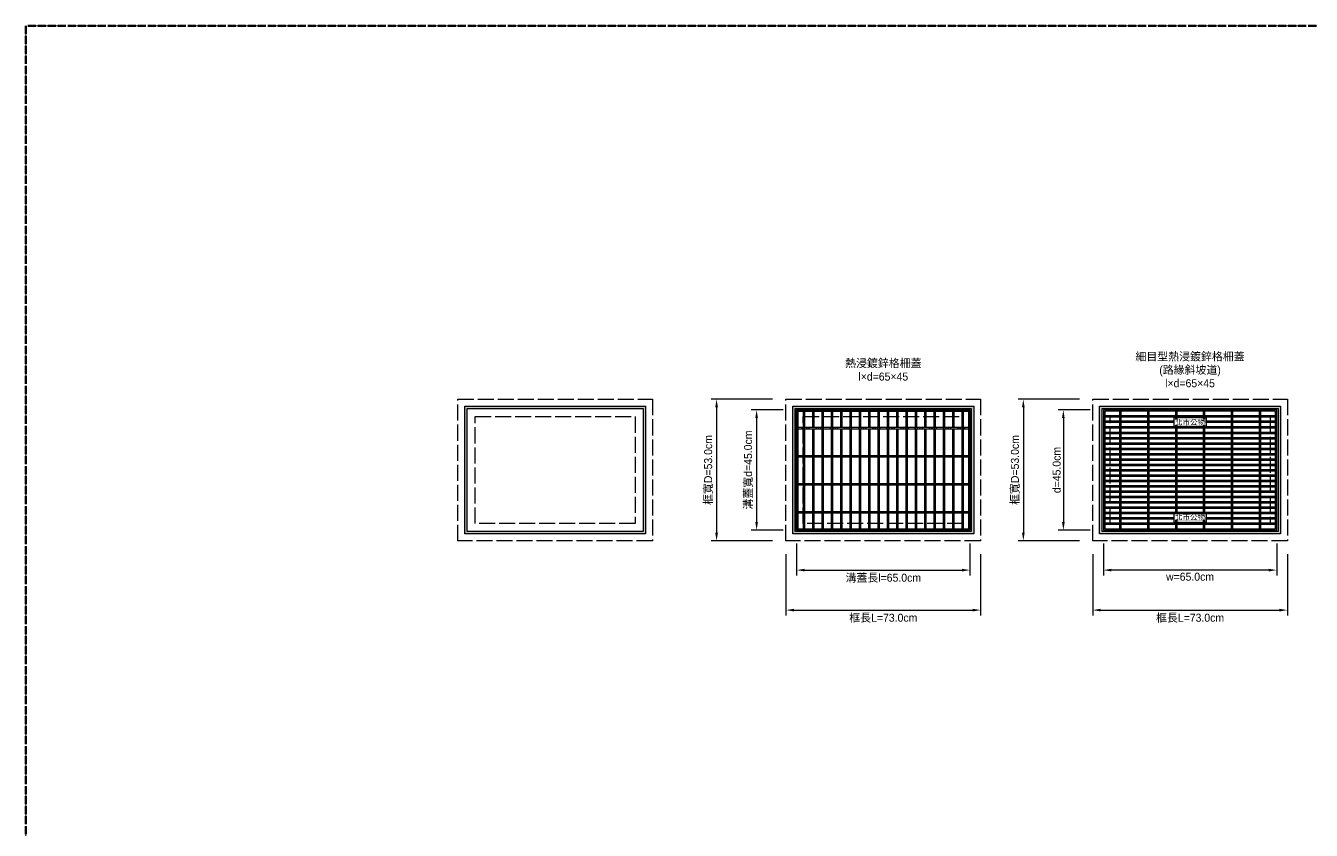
# Model space of a CAD drawing. Extents: x -7340 to 3675, y -3342 to 777.
# Drawn here: x 300 to 781.9, y -698.5 to -397 of the extents above; entities that cross this region are included whole.
import ezdxf

# ---------------------------------------------------------------- set-up
doc = ezdxf.new("R2010")
doc.units = 0
doc.header["$MEASUREMENT"] = 0
doc.linetypes.add('ACAD_ISO02W100', pattern=[15, 12, -3])
doc.layers.add('一、3.基本-變更', color=1, linetype='Continuous', lineweight=50)
doc.layers.add('二、6.繪圖-其他施作項目', color=35, linetype='Continuous', lineweight=30)
doc.layers.add('一、4.基本-隱藏', color=9, linetype='ACAD_ISO02W100', lineweight=20, plot=False)
doc.layers.add('三、3.文字-註解文字', color=2, linetype='Continuous')
doc.styles.get("Standard").update_dxf_attribs({"font": 'kaiu.ttf', "height": 2})
doc.styles.add('註解文字', font='MS PGothic.ttf', dxfattribs={"height": 3})
doc.dimstyles.new('註解文字', dxfattribs={"dimtxt": 3, "dimasz": 3, "dimexe": 2, "dimexo": 5, "dimgap": 1, "dimtad": 2, "dimzin": 0, "dimdsep": 46, "dimtxsty": '註解文字', "dimcen": 0.1, "dimclrd": 144, "dimclre": 144, "dimclrt": 256, "dimadec": 0, "dimazin": 0, "dimtfac": 1, "dimtofl": 0, "dimtmove": 0, "dimatfit": 3, "dimfxl": 15, "dimtolj": 1, "dimtzin": 0, "dimlwd": -1, "dimlwe": -1, "dimarcsym": 1})
pattern_1 = [(45, (-583.8608, -359.8457), (-2.65165, 2.65165), []), (45, (-582.977, -359.8457), (-2.65165, 2.65165), []), (45, (-582.093, -359.8457), (-2.65165, 2.65165), []), (45, (-581.209, -359.8457), (-2.65165, 2.65165), [])]

# ---------------------------------------------------------------- blocks, each defined once
blk = doc.blocks.new('*D10')
at = {"layer": 'Defpoints', "color": 0, "transparency": 16777216}
for p in [(589, -541), (574, -586), (589, -586)]:
    blk.add_point(p, dxfattribs=at)
at = {"layer": '三、3.文字-註解文字', "color": 144, "transparency": 16777216}
for p, q in [((584, -541), (572, -541)), ((574, -544), (574, -583)), ((584, -586), (572, -586))]:
    blk.add_line(p, q, dxfattribs=at)
for points in [[(573.5, -544), (574.5, -544), (574, -541)], [(573.5, -583), (574.5, -583), (574, -586)]]:
    blk.add_solid(points, dxfattribs=at)
at = {"layer": '三、3.文字-註解文字', "transparency": 16777216, "insert": (570.97, -563.5), "char_height": 3, "attachment_point": 5, "rotation": 90, "style": '註解文字'}
blk.add_mtext('\\A1;溝蓋寬{\\fMS PGothic|b0|i0|c128|p34;d=45.0cm}', dxfattribs=at)
blk = doc.blocks.new('*D11')
at = {"layer": 'Defpoints', "color": 0, "transparency": 16777216}
for p in [(589, -586), (654, -586), (654, -601)]:
    blk.add_point(p, dxfattribs=at)
at = {"layer": '三、3.文字-註解文字', "color": 144, "transparency": 16777216}
for p, q in [((589, -591), (589, -603)), ((654, -591), (654, -603)), ((592, -601), (651, -601))]:
    blk.add_line(p, q, dxfattribs=at)
for points in [[(592, -600.5), (592, -601.5), (589, -601)], [(651, -600.5), (651, -601.5), (654, -601)]]:
    blk.add_solid(points, dxfattribs=at)
at = {"layer": '三、3.文字-註解文字', "transparency": 16777216, "insert": (621.5, -604.03), "char_height": 3, "attachment_point": 5, "style": '註解文字'}
blk.add_mtext('\\A1;{\\fMS PGothic|b0|i0|c128|p34;溝蓋長}l{\\fMS PGothic|b0|i0|c128|p34;=65.0cm}', dxfattribs=at)
blk = doc.blocks.new('*D16')
at = {"layer": 'Defpoints', "color": 0, "transparency": 16777216}
for p in [(704, -541), (689, -586), (704, -586)]:
    blk.add_point(p, dxfattribs=at)
at = {"layer": '三、3.文字-註解文字', "color": 144, "transparency": 16777216}
for p, q in [((699, -541), (687, -541)), ((689, -544), (689, -583)), ((699, -586), (687, -586))]:
    blk.add_line(p, q, dxfattribs=at)
for points in [[(688.5, -544), (689.5, -544), (689, -541)], [(688.5, -583), (689.5, -583), (689, -586)]]:
    blk.add_solid(points, dxfattribs=at)
at = {"layer": '三、3.文字-註解文字', "transparency": 16777216, "insert": (686.5, -563.5), "char_height": 3, "attachment_point": 5, "rotation": 90, "style": '註解文字'}
blk.add_mtext('\\A1;{\\fMS PGothic|b0|i0|c128|p34;d=45.0cm}', dxfattribs=at)
blk = doc.blocks.new('*D17')
at = {"layer": 'Defpoints', "color": 0, "transparency": 16777216}
for p in [(704, -586), (769, -586), (704, -601)]:
    blk.add_point(p, dxfattribs=at)
at = {"layer": '三、3.文字-註解文字', "color": 144, "transparency": 16777216}
for p, q in [((704, -591), (704, -603)), ((769, -591), (769, -603)), ((766, -601), (707, -601))]:
    blk.add_line(p, q, dxfattribs=at)
for points in [[(707, -600.5), (707, -601.5), (704, -601)], [(766, -600.5), (766, -601.5), (769, -601)]]:
    blk.add_solid(points, dxfattribs=at)
at = {"layer": '三、3.文字-註解文字', "transparency": 16777216, "insert": (736.5, -603.5), "char_height": 3, "attachment_point": 5, "style": '註解文字'}
blk.add_mtext('\\A1;{\\fMS PGothic|b0|i0|c128|p34;w=65.0cm}', dxfattribs=at)
blk = doc.blocks.new('*D42')
at = {"layer": 'Defpoints', "color": 0, "transparency": 16777216}
for p in [(585, -590), (658, -590), (658, -616)]:
    blk.add_point(p, dxfattribs=at)
at = {"layer": '三、3.文字-註解文字', "color": 144, "transparency": 16777216}
for p, q in [((585, -595), (585, -618)), ((658, -595), (658, -618)), ((588, -616), (655, -616))]:
    blk.add_line(p, q, dxfattribs=at)
for points in [[(588, -615.5), (588, -616.5), (585, -616)], [(655, -615.5), (655, -616.5), (658, -616)]]:
    blk.add_solid(points, dxfattribs=at)
at = {"layer": '三、3.文字-註解文字', "transparency": 16777216, "insert": (621.5, -619.02), "char_height": 3, "attachment_point": 5, "style": '註解文字'}
blk.add_mtext('\\A1;框長L=73.0cm', dxfattribs=at)
blk = doc.blocks.new('*D43')
at = {"layer": 'Defpoints', "color": 0, "transparency": 16777216}
for p in [(585, -537), (559, -590), (585, -590)]:
    blk.add_point(p, dxfattribs=at)
at = {"layer": '三、3.文字-註解文字', "color": 144, "transparency": 16777216}
for p, q in [((580, -537), (557, -537)), ((559, -540), (559, -587)), ((580, -590), (557, -590))]:
    blk.add_line(p, q, dxfattribs=at)
for points in [[(558.5, -540), (559.5, -540), (559, -537)], [(558.5, -587), (559.5, -587), (559, -590)]]:
    blk.add_solid(points, dxfattribs=at)
at = {"layer": '三、3.文字-註解文字', "transparency": 16777216, "insert": (556.01, -563.5), "char_height": 3, "attachment_point": 5, "rotation": 90, "style": '註解文字'}
blk.add_mtext('\\A1;框寬D=53.0cm', dxfattribs=at)
blk = doc.blocks.new('*D44')
at = {"layer": 'Defpoints', "color": 0, "transparency": 16777216}
for p in [(700, -590), (773, -590), (773, -616)]:
    blk.add_point(p, dxfattribs=at)
at = {"layer": '三、3.文字-註解文字', "color": 144, "transparency": 16777216}
for p, q in [((700, -595), (700, -618)), ((773, -595), (773, -618)), ((703, -616), (770, -616))]:
    blk.add_line(p, q, dxfattribs=at)
for points in [[(703, -615.5), (703, -616.5), (700, -616)], [(770, -615.5), (770, -616.5), (773, -616)]]:
    blk.add_solid(points, dxfattribs=at)
at = {"layer": '三、3.文字-註解文字', "transparency": 16777216, "insert": (736.5, -619.02), "char_height": 3, "attachment_point": 5, "style": '註解文字'}
blk.add_mtext('\\A1;框長L=73.0cm', dxfattribs=at)
blk = doc.blocks.new('*D33')
at = {"layer": 'Defpoints', "color": 0, "transparency": 16777216}
for p in [(700, -537), (674, -590), (700, -590)]:
    blk.add_point(p, dxfattribs=at)
at = {"layer": '三、3.文字-註解文字', "color": 144, "transparency": 16777216}
for p, q in [((695, -537), (672, -537)), ((674, -540), (674, -587)), ((695, -590), (672, -590))]:
    blk.add_line(p, q, dxfattribs=at)
for points in [[(673.5, -540), (674.5, -540), (674, -537)], [(673.5, -587), (674.5, -587), (674, -590)]]:
    blk.add_solid(points, dxfattribs=at)
at = {"layer": '三、3.文字-註解文字', "transparency": 16777216, "insert": (671.01, -563.5), "char_height": 3, "attachment_point": 5, "rotation": 90, "style": '註解文字'}
blk.add_mtext('\\A1;框寬D=53.0cm', dxfattribs=at)

msp = doc.modelspace()

# ---------------------------------------------------------------- hatches: boundary and pattern name
at = {"layer": '二、6.繪圖-其他施作項目'}
h = msp.add_hatch(color=256, dxfattribs=at)
h.dxf.hatch_style = 1
h.paths.add_polyline_path([(464.6, -539.6), (464.6, -587.4), (532.4, -587.4), (532.4, -539.6)])
h.paths.add_polyline_path([(465.5, -540.5), (531.5, -540.5), (531.5, -586.5), (465.5, -586.5)], flags=16)
h.paths.add_polyline_path([(468.5, -543.5), (528.5, -543.5), (528.5, -583.5), (468.5, -583.5)], flags=0)
h = msp.add_hatch(color=256, dxfattribs=at)
h.dxf.hatch_style = 1
h.paths.add_polyline_path([(587.6, -539.6), (587.6, -587.4), (655.4, -587.4), (655.4, -539.6)])
h.paths.add_polyline_path([(588.5, -540.5), (654.5, -540.5), (654.5, -586.5), (588.5, -586.5)], flags=16)
h.paths.add_polyline_path([(591.5, -543.5), (651.5, -543.5), (651.5, -583.5), (591.5, -583.5)], flags=0)
h = msp.add_hatch(color=256, dxfattribs=at)
h.dxf.hatch_style = 1
h.paths.add_polyline_path([(742.5, -547.75), (742.5, -543.75), (730.5, -543.75), (730.5, -547.75)])
h = msp.add_hatch(dxfattribs=at)
h.set_pattern_fill('ANSI34', color=256, scale=5)
h.set_pattern_definition(pattern_1)
h.paths.add_polyline_path([(653.5, -547.5), (589.5, -547.5), (589.5, -548), (653.5, -548)])
h = msp.add_hatch(dxfattribs=at)
h.set_pattern_fill('ANSI34', color=256, scale=5)
h.set_pattern_definition(pattern_1)
h.paths.add_polyline_path([(653.5, -558), (589.5, -558), (589.5, -558.5), (653.5, -558.5)])
h = msp.add_hatch(dxfattribs=at)
h.set_pattern_fill('ANSI34', color=256, scale=5)
h.set_pattern_definition(pattern_1)
h.paths.add_polyline_path([(653.5, -568.5), (589.5, -568.5), (589.5, -569), (653.5, -569)])
h = msp.add_hatch(dxfattribs=at)
h.set_pattern_fill('ANSI34', color=256, scale=5)
h.set_pattern_definition(pattern_1)
h.paths.add_polyline_path([(653.5, -579), (589.5, -579), (589.5, -579.5), (653.5, -579.5)])
h = msp.add_hatch(color=256, dxfattribs=at)
h.dxf.hatch_style = 1
h.paths.add_polyline_path([(742.5, -583.25), (742.5, -579.25), (730.5, -579.25), (730.5, -583.25)])

# ---------------------------------------------------------------- linework, layer by layer
at = {"layer": '二、6.繪圖-其他施作項目', "linetype": 'ACAD_ISO02W100', "ltscale": 0.5}
for points in [[(462, -537), (535, -537), (535, -590), (462, -590)], [(585, -537), (658, -537), (658, -590), (585, -590)], [(468.5, -543.5), (528.5, -543.5), (528.5, -583.5), (468.5, -583.5)], [(591.5, -543.5), (651.5, -543.5), (651.5, -583.5), (591.5, -583.5)]]:
    msp.add_lwpolyline(points, close=True, dxfattribs=at)
at = {"layer": '二、6.繪圖-其他施作項目'}
for points in [[(464.6, -539.6), (532.4, -539.6), (532.4, -587.4), (464.6, -587.4)], [(587.6, -539.6), (655.4, -539.6), (655.4, -587.4), (587.6, -587.4)], [(465.5, -540.5), (531.5, -540.5), (531.5, -586.5), (465.5, -586.5)], [(588.5, -540.5), (654.5, -540.5), (654.5, -586.5), (588.5, -586.5)], [(589, -541), (654, -541), (654, -586), (589, -586)], [(769, -541), (704, -541), (704, -586), (769, -586)], [(730.5, -543.75), (742.5, -543.75), (742.5, -547.75), (730.5, -547.75)], [(730.5, -579.25), (742.5, -579.25), (742.5, -583.25), (730.5, -583.25)]]:
    msp.add_lwpolyline(points, close=True, dxfattribs=at)
for points in [[(589, -541), (654, -541)], [(589, -541), (589, -586)], [(589.5, -541), (589.5, -586)], [(589.5, -541.5), (653.5, -541.5)], [(591.5, -541.5), (591.5, -547.5)], [(592, -541.5), (592, -547.5)], [(595, -541.5), (595, -547.5)], [(595.5, -541.5), (595.5, -547.5)], [(598.5, -541.5), (598.5, -547.5)], [(599, -541.5), (599, -547.5)], [(602, -541.5), (602, -547.5)], [(602.5, -541.5), (602.5, -547.5)], [(605.5, -541.5), (605.5, -547.5)], [(606, -541.5), (606, -547.5)], [(609, -541.5), (609, -547.5)], [(609.5, -541.5), (609.5, -547.5)], [(612.5, -541.5), (612.5, -547.5)], [(613, -541.5), (613, -547.5)], [(616, -541.5), (616, -547.5)], [(616.5, -541.5), (616.5, -547.5)], [(619.5, -541.5), (619.5, -547.5)], [(620, -541.5), (620, -547.5)], [(623, -541.5), (623, -547.5)], [(623.5, -541.5), (623.5, -547.5)], [(626.5, -541.5), (626.5, -547.5)], [(627, -541.5), (627, -547.5)], [(630, -541.5), (630, -547.5)], [(630.5, -541.5), (630.5, -547.5)], [(633.5, -541.5), (633.5, -547.5)], [(634, -541.5), (634, -547.5)], [(637, -541.5), (637, -547.5)], [(637.5, -541.5), (637.5, -547.5)], [(640.5, -541.5), (640.5, -547.5)], [(641, -541.5), (641, -547.5)], [(644, -541.5), (644, -547.5)], [(644.5, -541.5), (644.5, -547.5)], [(647.5, -541.5), (647.5, -547.5)], [(648, -541.5), (648, -547.5)], [(651, -541.5), (651, -547.5)], [(651.5, -541.5), (651.5, -547.5)], [(653.5, -541), (653.5, -586)], [(654, -541), (654, -586)], [(768.5, -541.5), (704.5, -541.5)], [(704.5, -541.5), (704.5, -585.5)], [(710, -543.25), (704.5, -543.25)], [(710, -543.75), (704.5, -543.75)], [(710, -541.5), (710, -585.5)], [(710.5, -541.5), (710.5, -585.5)], [(720.5, -543.25), (710.5, -543.25)], [(720.5, -543.75), (710.5, -543.75)], [(720.5, -541.5), (720.5, -585.5)], [(721, -541.5), (721, -585.5)], [(731, -543.25), (721, -543.25)], [(731, -543.75), (721, -543.75)], [(731, -541.5), (731, -585.5)], [(731.5, -541.5), (731.5, -585.5)], [(741.5, -543.25), (731.5, -543.25)], [(741.5, -543.75), (731.5, -543.75)], [(741.5, -585.5), (741.5, -541.5)], [(742, -585.5), (742, -541.5)], [(752, -543.25), (742, -543.25)], [(752, -543.75), (742, -543.75)], [(752, -585.5), (752, -541.5)], [(752.5, -585.5), (752.5, -541.5)], [(762.5, -543.25), (752.5, -543.25)], [(762.5, -543.75), (752.5, -543.75)], [(762.5, -585.5), (762.5, -541.5)], [(763, -585.5), (763, -541.5)], [(768.5, -543.25), (763, -543.25)], [(768.5, -543.75), (763, -543.75)], [(768.5, -585.5), (768.5, -541.5)], [(589.5, -547.5), (653.5, -547.5)], [(589.5, -548), (653.5, -548)], [(591.5, -548), (591.5, -558)], [(592, -548), (592, -558)], [(595, -548), (595, -558)], [(595.5, -548), (595.5, -558)], [(598.5, -548), (598.5, -558)], [(599, -548), (599, -558)], [(602, -548), (602, -558)], [(602.5, -548), (602.5, -558)], [(605.5, -548), (605.5, -558)], [(606, -548), (606, -558)], [(609, -548), (609, -558)], [(609.5, -548), (609.5, -558)], [(612.5, -548), (612.5, -558)], [(613, -548), (613, -558)], [(616, -548), (616, -558)], [(616.5, -548), (616.5, -558)], [(619.5, -548), (619.5, -558)], [(620, -548), (620, -558)], [(623, -548), (623, -558)], [(623.5, -548), (623.5, -558)], [(626.5, -548), (626.5, -558)], [(627, -548), (627, -558)], [(630, -548), (630, -558)], [(630.5, -548), (630.5, -558)], [(633.5, -548), (633.5, -558)], [(634, -548), (634, -558)], [(637, -548), (637, -558)], [(637.5, -548), (637.5, -558)], [(640.5, -548), (640.5, -558)], [(641, -548), (641, -558)], [(644, -548), (644, -558)], [(644.5, -548), (644.5, -558)], [(647.5, -548), (647.5, -558)], [(648, -548), (648, -558)], [(651, -548), (651, -558)], [(651.5, -548), (651.5, -558)], [(710, -545.25), (704.5, -545.25)], [(710, -545.75), (704.5, -545.75)], [(704.5, -547.25), (710, -547.25)], [(704.5, -547.75), (710, -547.75)], [(704.5, -549.25), (710, -549.25)], [(720.5, -545.25), (710.5, -545.25)], [(720.5, -545.75), (710.5, -545.75)], [(710.5, -547.25), (720.5, -547.25)], [(710.5, -547.75), (720.5, -547.75)], [(710.5, -549.25), (720.5, -549.25)], [(731, -545.25), (721, -545.25)], [(731, -545.75), (721, -545.75)], [(721, -547.25), (731, -547.25)], [(721, -547.75), (731, -547.75)], [(721, -549.25), (731, -549.25)], [(741.5, -545.25), (731.5, -545.25)], [(741.5, -545.75), (731.5, -545.75)], [(731.5, -547.25), (741.5, -547.25)], [(731.5, -547.75), (741.5, -547.75)], [(731.5, -549.25), (741.5, -549.25)], [(752, -545.25), (742, -545.25)], [(752, -545.75), (742, -545.75)], [(742, -547.25), (752, -547.25)], [(742, -547.75), (752, -547.75)], [(742, -549.25), (752, -549.25)], [(762.5, -545.25), (752.5, -545.25)], [(762.5, -545.75), (752.5, -545.75)], [(752.5, -547.25), (762.5, -547.25)], [(752.5, -547.75), (762.5, -547.75)], [(752.5, -549.25), (762.5, -549.25)], [(768.5, -545.25), (763, -545.25)], [(768.5, -545.75), (763, -545.75)], [(763, -547.25), (768.5, -547.25)], [(763, -547.75), (768.5, -547.75)], [(763, -549.25), (768.5, -549.25)], [(704.5, -549.75), (710, -549.75)], [(704.5, -551.25), (710, -551.25)], [(704.5, -551.75), (710, -551.75)], [(704.5, -553.25), (710, -553.25)], [(704.5, -553.75), (710, -553.75)], [(710.5, -549.75), (720.5, -549.75)], [(710.5, -551.25), (720.5, -551.25)], [(710.5, -551.75), (720.5, -551.75)], [(710.5, -553.25), (720.5, -553.25)], [(710.5, -553.75), (720.5, -553.75)], [(721, -549.75), (731, -549.75)], [(721, -551.25), (731, -551.25)], [(721, -551.75), (731, -551.75)], [(721, -553.25), (731, -553.25)], [(721, -553.75), (731, -553.75)], [(731.5, -549.75), (741.5, -549.75)], [(731.5, -551.25), (741.5, -551.25)], [(731.5, -551.75), (741.5, -551.75)], [(731.5, -553.25), (741.5, -553.25)], [(731.5, -553.75), (741.5, -553.75)], [(742, -549.75), (752, -549.75)], [(742, -551.25), (752, -551.25)], [(742, -551.75), (752, -551.75)], [(742, -553.25), (752, -553.25)], [(742, -553.75), (752, -553.75)], [(752.5, -549.75), (762.5, -549.75)], [(752.5, -551.25), (762.5, -551.25)], [(752.5, -551.75), (762.5, -551.75)], [(752.5, -553.25), (762.5, -553.25)], [(752.5, -553.75), (762.5, -553.75)], [(763, -549.75), (768.5, -549.75)], [(763, -551.25), (768.5, -551.25)], [(763, -551.75), (768.5, -551.75)], [(763, -553.25), (768.5, -553.25)], [(763, -553.75), (768.5, -553.75)], [(589.5, -558), (653.5, -558)], [(589.5, -558.5), (653.5, -558.5)], [(591.5, -558.5), (591.5, -568.5)], [(592, -558.5), (592, -568.5)], [(595, -558.5), (595, -568.5)], [(595.5, -558.5), (595.5, -568.5)], [(598.5, -558.5), (598.5, -568.5)], [(599, -558.5), (599, -568.5)], [(602, -558.5), (602, -568.5)], [(602.5, -558.5), (602.5, -568.5)], [(605.5, -558.5), (605.5, -568.5)], [(606, -558.5), (606, -568.5)], [(609, -558.5), (609, -568.5)], [(609.5, -558.5), (609.5, -568.5)], [(612.5, -558.5), (612.5, -568.5)], [(613, -558.5), (613, -568.5)], [(616, -558.5), (616, -568.5)], [(616.5, -558.5), (616.5, -568.5)], [(619.5, -558.5), (619.5, -568.5)], [(620, -558.5), (620, -568.5)], [(623, -558.5), (623, -568.5)], [(623.5, -558.5), (623.5, -568.5)], [(626.5, -558.5), (626.5, -568.5)], [(627, -558.5), (627, -568.5)], [(630, -558.5), (630, -568.5)], [(630.5, -558.5), (630.5, -568.5)], [(633.5, -558.5), (633.5, -568.5)], [(634, -558.5), (634, -568.5)], [(637, -558.5), (637, -568.5)], [(637.5, -558.5), (637.5, -568.5)], [(640.5, -558.5), (640.5, -568.5)], [(641, -558.5), (641, -568.5)], [(644, -558.5), (644, -568.5)], [(644.5, -558.5), (644.5, -568.5)], [(647.5, -558.5), (647.5, -568.5)], [(648, -558.5), (648, -568.5)], [(651, -558.5), (651, -568.5)], [(651.5, -558.5), (651.5, -568.5)], [(704.5, -555.25), (710, -555.25)], [(704.5, -555.75), (710, -555.75)], [(704.5, -557.25), (710, -557.25)], [(704.5, -557.75), (710, -557.75)], [(710.5, -555.25), (720.5, -555.25)], [(710.5, -555.75), (720.5, -555.75)], [(710.5, -557.25), (720.5, -557.25)], [(710.5, -557.75), (720.5, -557.75)], [(721, -555.25), (731, -555.25)], [(721, -555.75), (731, -555.75)], [(721, -557.25), (731, -557.25)], [(721, -557.75), (731, -557.75)], [(731.5, -555.25), (741.5, -555.25)], [(731.5, -555.75), (741.5, -555.75)], [(731.5, -557.25), (741.5, -557.25)], [(731.5, -557.75), (741.5, -557.75)], [(742, -555.25), (752, -555.25)], [(742, -555.75), (752, -555.75)], [(742, -557.25), (752, -557.25)], [(742, -557.75), (752, -557.75)], [(752.5, -555.25), (762.5, -555.25)], [(752.5, -555.75), (762.5, -555.75)], [(752.5, -557.25), (762.5, -557.25)], [(752.5, -557.75), (762.5, -557.75)], [(763, -555.25), (768.5, -555.25)], [(763, -555.75), (768.5, -555.75)], [(763, -557.25), (768.5, -557.25)], [(763, -557.75), (768.5, -557.75)], [(704.5, -559.25), (710, -559.25)], [(704.5, -559.75), (710, -559.75)], [(704.5, -561.25), (710, -561.25)], [(704.5, -561.75), (710, -561.75)], [(704.5, -563.25), (710, -563.25)], [(704.5, -563.75), (710, -563.75)], [(710.5, -559.25), (720.5, -559.25)], [(710.5, -559.75), (720.5, -559.75)], [(710.5, -561.25), (720.5, -561.25)], [(710.5, -561.75), (720.5, -561.75)], [(710.5, -563.25), (720.5, -563.25)], [(710.5, -563.75), (720.5, -563.75)], [(721, -559.25), (731, -559.25)], [(721, -559.75), (731, -559.75)], [(721, -561.25), (731, -561.25)], [(721, -561.75), (731, -561.75)], [(721, -563.25), (731, -563.25)], [(721, -563.75), (731, -563.75)], [(731.5, -559.25), (741.5, -559.25)], [(731.5, -559.75), (741.5, -559.75)], [(731.5, -561.25), (741.5, -561.25)], [(731.5, -561.75), (741.5, -561.75)], [(731.5, -563.25), (741.5, -563.25)], [(731.5, -563.75), (741.5, -563.75)], [(742, -559.25), (752, -559.25)], [(742, -559.75), (752, -559.75)], [(742, -561.25), (752, -561.25)], [(742, -561.75), (752, -561.75)], [(742, -563.25), (752, -563.25)], [(742, -563.75), (752, -563.75)], [(752.5, -559.25), (762.5, -559.25)], [(752.5, -559.75), (762.5, -559.75)], [(752.5, -561.25), (762.5, -561.25)], [(752.5, -561.75), (762.5, -561.75)], [(752.5, -563.25), (762.5, -563.25)], [(752.5, -563.75), (762.5, -563.75)], [(763, -559.25), (768.5, -559.25)], [(763, -559.75), (768.5, -559.75)], [(763, -561.25), (768.5, -561.25)], [(763, -561.75), (768.5, -561.75)], [(763, -563.25), (768.5, -563.25)], [(763, -563.75), (768.5, -563.75)], [(589.5, -568.5), (653.5, -568.5)], [(704.5, -565.25), (710, -565.25)], [(704.5, -565.75), (710, -565.75)], [(704.5, -567.25), (710, -567.25)], [(704.5, -567.75), (710, -567.75)], [(710.5, -565.25), (720.5, -565.25)], [(710.5, -565.75), (720.5, -565.75)], [(710.5, -567.25), (720.5, -567.25)], [(710.5, -567.75), (720.5, -567.75)], [(721, -565.25), (731, -565.25)], [(721, -565.75), (731, -565.75)], [(721, -567.25), (731, -567.25)], [(721, -567.75), (731, -567.75)], [(731.5, -565.25), (741.5, -565.25)], [(731.5, -565.75), (741.5, -565.75)], [(731.5, -567.25), (741.5, -567.25)], [(731.5, -567.75), (741.5, -567.75)], [(742, -565.25), (752, -565.25)], [(742, -565.75), (752, -565.75)], [(742, -567.25), (752, -567.25)], [(742, -567.75), (752, -567.75)], [(752.5, -565.25), (762.5, -565.25)], [(752.5, -565.75), (762.5, -565.75)], [(752.5, -567.25), (762.5, -567.25)], [(752.5, -567.75), (762.5, -567.75)], [(763, -565.25), (768.5, -565.25)], [(763, -565.75), (768.5, -565.75)], [(763, -567.25), (768.5, -567.25)], [(763, -567.75), (768.5, -567.75)], [(589.5, -569), (653.5, -569)], [(591.5, -569), (591.5, -579)], [(592, -569), (592, -579)], [(595, -569), (595, -579)], [(595.5, -569), (595.5, -579)], [(598.5, -569), (598.5, -579)], [(599, -569), (599, -579)], [(602, -569), (602, -579)], [(602.5, -569), (602.5, -579)], [(605.5, -569), (605.5, -579)], [(606, -569), (606, -579)], [(609, -569), (609, -579)], [(609.5, -569), (609.5, -579)], [(612.5, -569), (612.5, -579)], [(613, -569), (613, -579)], [(616, -569), (616, -579)], [(616.5, -569), (616.5, -579)], [(619.5, -569), (619.5, -579)], [(620, -569), (620, -579)], [(623, -569), (623, -579)], [(623.5, -569), (623.5, -579)], [(626.5, -569), (626.5, -579)], [(627, -569), (627, -579)], [(630, -569), (630, -579)], [(630.5, -569), (630.5, -579)], [(633.5, -569), (633.5, -579)], [(634, -569), (634, -579)], [(637, -569), (637, -579)], [(637.5, -569), (637.5, -579)], [(640.5, -569), (640.5, -579)], [(641, -569), (641, -579)], [(644, -569), (644, -579)], [(644.5, -569), (644.5, -579)], [(647.5, -569), (647.5, -579)], [(648, -569), (648, -579)], [(651, -569), (651, -579)], [(651.5, -569), (651.5, -579)], [(704.5, -569.25), (710, -569.25)], [(704.5, -569.75), (710, -569.75)], [(704.5, -571.25), (710, -571.25)], [(704.5, -571.75), (710, -571.75)], [(704.5, -573.25), (710, -573.25)], [(710.5, -569.25), (720.5, -569.25)], [(710.5, -569.75), (720.5, -569.75)], [(710.5, -571.25), (720.5, -571.25)], [(710.5, -571.75), (720.5, -571.75)], [(710.5, -573.25), (720.5, -573.25)], [(721, -569.25), (731, -569.25)], [(721, -569.75), (731, -569.75)], [(721, -571.25), (731, -571.25)], [(721, -571.75), (731, -571.75)], [(721, -573.25), (731, -573.25)], [(731.5, -569.25), (741.5, -569.25)], [(731.5, -569.75), (741.5, -569.75)], [(731.5, -571.25), (741.5, -571.25)], [(731.5, -571.75), (741.5, -571.75)], [(731.5, -573.25), (741.5, -573.25)], [(742, -569.25), (752, -569.25)], [(742, -569.75), (752, -569.75)], [(742, -571.25), (752, -571.25)], [(742, -571.75), (752, -571.75)], [(742, -573.25), (752, -573.25)], [(752.5, -569.25), (762.5, -569.25)], [(752.5, -569.75), (762.5, -569.75)], [(752.5, -571.25), (762.5, -571.25)], [(752.5, -571.75), (762.5, -571.75)], [(752.5, -573.25), (762.5, -573.25)], [(763, -569.25), (768.5, -569.25)], [(763, -569.75), (768.5, -569.75)], [(763, -571.25), (768.5, -571.25)], [(763, -571.75), (768.5, -571.75)], [(763, -573.25), (768.5, -573.25)], [(704.5, -573.75), (710, -573.75)], [(704.5, -575.25), (710, -575.25)], [(704.5, -575.75), (710, -575.75)], [(704.5, -577.25), (710, -577.25)], [(704.5, -577.75), (710, -577.75)], [(710.5, -573.75), (720.5, -573.75)], [(710.5, -575.25), (720.5, -575.25)], [(710.5, -575.75), (720.5, -575.75)], [(710.5, -577.25), (720.5, -577.25)], [(710.5, -577.75), (720.5, -577.75)], [(721, -573.75), (731, -573.75)], [(721, -575.25), (731, -575.25)], [(721, -575.75), (731, -575.75)], [(721, -577.25), (731, -577.25)], [(721, -577.75), (731, -577.75)], [(731.5, -573.75), (741.5, -573.75)], [(731.5, -575.25), (741.5, -575.25)], [(731.5, -575.75), (741.5, -575.75)], [(731.5, -577.25), (741.5, -577.25)], [(731.5, -577.75), (741.5, -577.75)], [(742, -573.75), (752, -573.75)], [(742, -575.25), (752, -575.25)], [(742, -575.75), (752, -575.75)], [(742, -577.25), (752, -577.25)], [(742, -577.75), (752, -577.75)], [(752.5, -573.75), (762.5, -573.75)], [(752.5, -575.25), (762.5, -575.25)], [(752.5, -575.75), (762.5, -575.75)], [(752.5, -577.25), (762.5, -577.25)], [(752.5, -577.75), (762.5, -577.75)], [(763, -573.75), (768.5, -573.75)], [(763, -575.25), (768.5, -575.25)], [(763, -575.75), (768.5, -575.75)], [(763, -577.25), (768.5, -577.25)], [(763, -577.75), (768.5, -577.75)], [(589.5, -579), (653.5, -579)], [(589.5, -579.5), (653.5, -579.5)], [(591.5, -579.5), (591.5, -585.5)], [(592, -579.5), (592, -585.5)], [(595, -579.5), (595, -585.5)], [(595.5, -579.5), (595.5, -585.5)], [(598.5, -579.5), (598.5, -585.5)], [(599, -579.5), (599, -585.5)], [(602, -579.5), (602, -585.5)], [(602.5, -579.5), (602.5, -585.5)], [(605.5, -579.5), (605.5, -585.5)], [(606, -579.5), (606, -585.5)], [(609, -579.5), (609, -585.5)], [(609.5, -579.5), (609.5, -585.5)], [(612.5, -579.5), (612.5, -585.5)], [(613, -579.5), (613, -585.5)], [(616, -579.5), (616, -585.5)], [(616.5, -579.5), (616.5, -585.5)], [(619.5, -579.5), (619.5, -585.5)], [(620, -579.5), (620, -585.5)], [(623, -579.5), (623, -585.5)], [(623.5, -579.5), (623.5, -585.5)], [(626.5, -579.5), (626.5, -585.5)], [(627, -579.5), (627, -585.5)], [(630, -579.5), (630, -585.5)], [(630.5, -579.5), (630.5, -585.5)], [(633.5, -579.5), (633.5, -585.5)], [(634, -579.5), (634, -585.5)], [(637, -579.5), (637, -585.5)], [(637.5, -579.5), (637.5, -585.5)], [(640.5, -579.5), (640.5, -585.5)], [(641, -579.5), (641, -585.5)], [(644, -579.5), (644, -585.5)], [(644.5, -579.5), (644.5, -585.5)], [(647.5, -579.5), (647.5, -585.5)], [(648, -579.5), (648, -585.5)], [(651, -579.5), (651, -585.5)], [(651.5, -579.5), (651.5, -585.5)], [(704.5, -579.25), (710, -579.25)], [(704.5, -579.75), (710, -579.75)], [(704.5, -581.25), (710, -581.25)], [(704.5, -581.75), (710, -581.75)], [(710.5, -579.25), (720.5, -579.25)], [(710.5, -579.75), (720.5, -579.75)], [(710.5, -581.25), (720.5, -581.25)], [(710.5, -581.75), (720.5, -581.75)], [(721, -579.25), (731, -579.25)], [(721, -579.75), (731, -579.75)], [(721, -581.25), (731, -581.25)], [(721, -581.75), (731, -581.75)], [(731.5, -579.25), (741.5, -579.25)], [(731.5, -579.75), (741.5, -579.75)], [(731.5, -581.25), (741.5, -581.25)], [(731.5, -581.75), (741.5, -581.75)], [(742, -579.25), (752, -579.25)], [(742, -579.75), (752, -579.75)], [(742, -581.25), (752, -581.25)], [(742, -581.75), (752, -581.75)], [(752.5, -579.25), (762.5, -579.25)], [(752.5, -579.75), (762.5, -579.75)], [(752.5, -581.25), (762.5, -581.25)], [(752.5, -581.75), (762.5, -581.75)], [(763, -579.25), (768.5, -579.25)], [(763, -579.75), (768.5, -579.75)], [(763, -581.25), (768.5, -581.25)], [(763, -581.75), (768.5, -581.75)], [(589, -586), (654, -586)], [(589.5, -585.5), (653.5, -585.5)], [(704.5, -583.25), (710, -583.25)], [(704.5, -583.75), (710, -583.75)], [(704.5, -585.5), (768.5, -585.5)], [(710.5, -583.25), (720.5, -583.25)], [(710.5, -583.75), (720.5, -583.75)], [(721, -583.25), (731, -583.25)], [(721, -583.75), (731, -583.75)], [(731.5, -583.25), (741.5, -583.25)], [(731.5, -583.75), (741.5, -583.75)], [(742, -583.25), (752, -583.25)], [(742, -583.75), (752, -583.75)], [(752.5, -583.25), (762.5, -583.25)], [(752.5, -583.75), (762.5, -583.75)], [(763, -583.25), (768.5, -583.25)], [(763, -583.75), (768.5, -583.75)]]:
    msp.add_lwpolyline(points, dxfattribs=at)

# ---------------------------------------------------------------- texts
at = {"layer": '三、3.文字-註解文字', "char_height": 3, "attachment_point": 5, "style": '註解文字'}
for s, insert in [('{\\fMS PGothic|b0|i0|c128|p34;細目型熱浸鍍鋅格柵蓋\\P(路緣斜坡道)\\P}l{\\fMS PGothic|b0|i0|c128|p34;×d=65×45}', (736.5, -526)), ('{\\fMS PGothic|b0|i0|c128|p34;熱浸鍍鋅格柵蓋\\P}l{\\fMS PGothic|b0|i0|c128|p34;×d=65×45}', (621.5, -526))]:
    msp.add_mtext_dynamic_manual_height_columns(s, width=47.50959, gutter_width=15, heights=[0], dxfattribs=dict(at, insert=insert))

# ---------------------------------------------------------------- dimensions: what is measured, and where the dimension line sits
at = {"layer": '三、3.文字-註解文字'}
for base, p1, p2, text, picture, middle in [((559, -590), (585, -537), (585, -590), '框寬D=53.0cm', '*D43', (556.006, -563.5)), ((674, -590), (700, -537), (700, -590), '框寬D=53.0cm', '*D33', (671.006, -563.5)), ((574, -586), (589, -541), (589, -586), '溝蓋寬{\\fMS PGothic|b0|i0|c128|p34;d=45.0cm}', '*D10', (570.972, -563.5)), ((689, -586), (704, -541), (704, -586), '{\\fMS PGothic|b0|i0|c128|p34;d=45.0cm}', '*D16', (686.5, -563.5))]:
    dim = msp.add_linear_dim(base=base, p1=p1, p2=p2, angle=90, text=text, dimstyle='註解文字', dxfattribs=at)
    dim.commit()
    dim.dimension.update_dxf_attribs({"geometry": picture, "text_midpoint": middle})
for base, p1, p2, text, picture, middle in [((654, -601), (589, -586), (654, -586), '{\\fMS PGothic|b0|i0|c128|p34;溝蓋長}l{\\fMS PGothic|b0|i0|c128|p34;=65.0cm}', '*D11', (621.5, -604.028)), ((704, -601), (769, -586), (704, -586), '{\\fMS PGothic|b0|i0|c128|p34;w=65.0cm}', '*D17', (736.5, -603.5)), ((658, -616), (585, -590), (658, -590), '框長L=73.0cm', '*D42', (621.5, -619.02)), ((773, -616), (700, -590), (773, -590), '框長L=73.0cm', '*D44', (736.5, -619.02))]:
    dim = msp.add_linear_dim(base=base, p1=p1, p2=p2, text=text, dimstyle='註解文字', dxfattribs=at)
    dim.commit()
    dim.dimension.update_dxf_attribs({"geometry": picture, "text_midpoint": middle})

# ---------------------------------------------------------------- next in the draw order: texts
at = {"layer": '二、6.繪圖-其他施作項目', "char_height": 2, "attachment_point": 5, "bg_fill": 3, "box_fill_scale": 1, "bg_fill_color": 256, "bg_fill_transparency": 0}
for insert in [(736.5, -545.75), (736.5, -581.25)]:
    msp.add_mtext_dynamic_manual_height_columns('北市公物', width=11.50445, gutter_width=10, heights=[0], dxfattribs=dict(at, insert=insert))

# ---------------------------------------------------------------- next in the draw order: hatches: boundary and pattern name
at = {"layer": '二、6.繪圖-其他施作項目'}
h = msp.add_hatch(color=256, dxfattribs=at)
h.dxf.hatch_style = 1
h.paths.add_polyline_path([(702.6, -539.6), (702.6, -587.4), (770.4, -587.4), (770.4, -539.6)])
h.paths.add_polyline_path([(703.5, -540.5), (769.5, -540.5), (769.5, -586.5), (703.5, -586.5)], flags=16)
h.paths.add_polyline_path([(706.5, -543.5), (766.5, -543.5), (766.5, -583.5), (706.5, -583.5)], flags=0)

# ---------------------------------------------------------------- next in the draw order: linework, layer by layer
at = {"layer": '一、3.基本-變更', "linetype": 'ACAD_ISO02W100', "ltscale": 0.25}
msp.add_lwpolyline([(1800, -397), (300, -397), (300, -1397), (1800, -1397)], close=True, dxfattribs=at)
at = {"layer": '一、4.基本-隱藏'}
msp.add_lwpolyline([(300, -730), (1050, -730), (1050, -397), (300, -397)], close=True, dxfattribs=at)
at = {"layer": '二、6.繪圖-其他施作項目', "linetype": 'ACAD_ISO02W100', "ltscale": 0.5}
for points in [[(700, -537), (773, -537), (773, -590), (700, -590)], [(706.5, -543.5), (766.5, -543.5), (766.5, -583.5), (706.5, -583.5)]]:
    msp.add_lwpolyline(points, close=True, dxfattribs=at)
at = {"layer": '二、6.繪圖-其他施作項目'}
for points in [[(702.6, -539.6), (770.4, -539.6), (770.4, -587.4), (702.6, -587.4)], [(703.5, -540.5), (769.5, -540.5), (769.5, -586.5), (703.5, -586.5)]]:
    msp.add_lwpolyline(points, close=True, dxfattribs=at)

doc.saveas('drawing.dxf')
